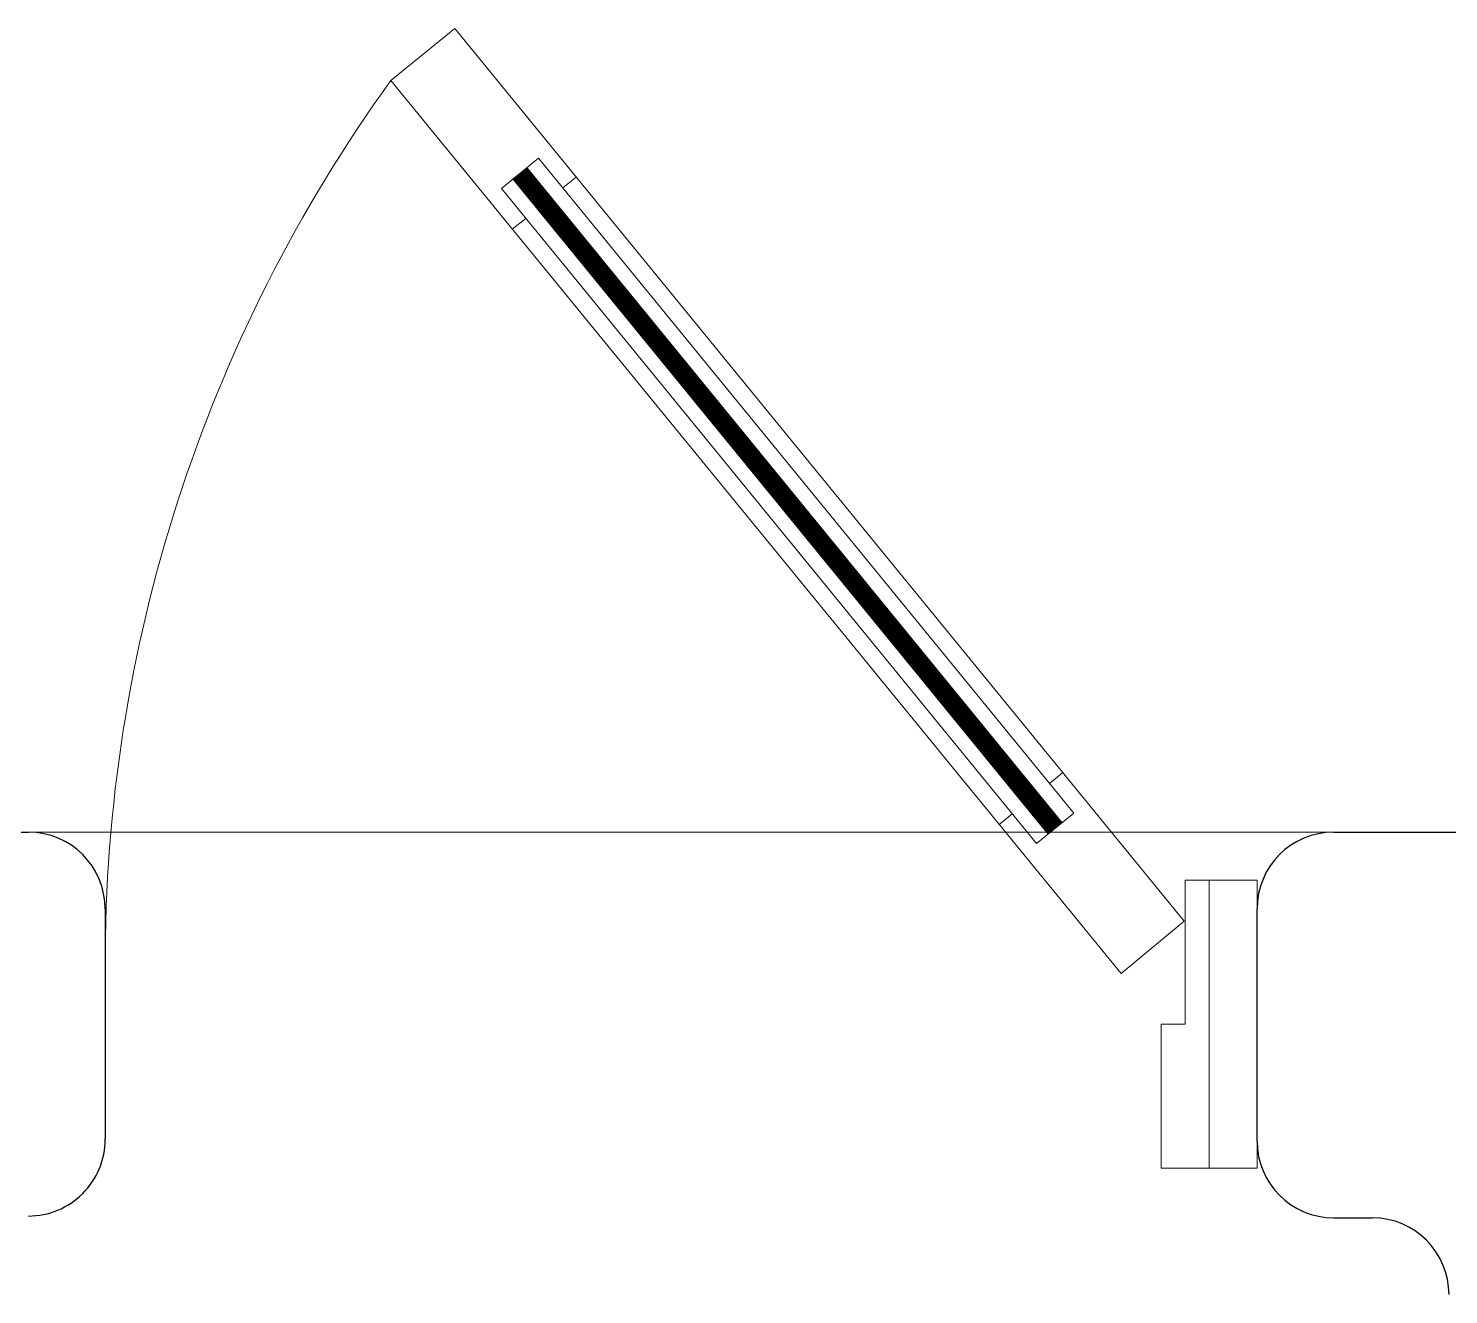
# Model space of a CAD drawing. Header units: metres. Extents: x -44 to 358, y -286 to 66.
# Drawn here: x 34.102 to 34.842, y -71.106 to -70.447 of the extents above; entities that cross this region are included whole.
import ezdxf

# ---------------------------------------------------------------- set-up
doc = ezdxf.new("R2010")
doc.units = ezdxf.units.M
doc.header["$LTSCALE"] = 0.3
for name, color, linetype, lineweight in [('A-DOOR', 7, 'Continuous', 5), ('A-WALL', 7, 'Continuous', 30), ('baños', 141, 'Continuous', 0), ('Columnas', 7, 'Continuous', 18), ('piscina', 7, 'Continuous', 0), ('piso', 251, 'Continuous', 18)]:
    doc.layers.add(name, color=color, linetype=linetype, lineweight=lineweight)

# ---------------------------------------------------------------- blocks, each defined once
blk = doc.blocks.new('PL BASE 1N NASAS 09')
at = {"layer": 'A-DOOR', "extrusion": (0, 0, -1)}
for p, q in [((-106.34265, -34.91416), (-106.33568, -34.90847)), ((-106.36201, -34.92998), (-106.36898, -34.93567)), ((-106.08921, -35.2244), (-106.08225, -35.21871)), ((-106.10857, -35.24021), (-106.11554, -35.2459))]:
    blk.add_line(p, q, dxfattribs=at)
for points in [[(106.01898, -35.29615), (106.39895, -34.83103), (106.43224, -34.85823), (106.05181, -35.32335)], [(106.37466, -34.91449), (106.09592, -35.2557), (106.07656, -35.23988), (106.3553, -34.89868)]]:
    blk.add_lwpolyline(points, close=True, dxfattribs=at)
at = {"layer": 'A-DOOR'}
for points in [[(-106.03105, -35.42472), (-106.03105, -35.34972), (-106.01852, -35.34972), (-106.01852, -35.27472), (-106.00602, -35.27472), (-106.00602, -35.42472)], [(-106.00602, -35.27472), (-105.98105, -35.27472), (-105.98105, -35.42472), (-106.00602, -35.42472)]]:
    blk.add_lwpolyline(points, close=True, dxfattribs=at)
at = {"layer": 'A-DOOR', "extrusion": (0, 0, -1)}
blk.add_arc((105.79626, -35.31803), 0.78479, 359.87638, 35.86589, dxfattribs=at)
at = {"layer": 'A-WALL'}
for p, q in [((-106.94106, -35.24972), (-106.62104, -35.24972)), ((-105.94105, -35.24972), (-104.82104, -35.24972)), ((-106.58104, -35.28972), (-106.58104, -35.40972)), ((-105.98105, -35.41065), (-105.98105, -35.28972)), ((-105.94105, -35.45065), (-105.92105, -35.45065))]:
    blk.add_line(p, q, dxfattribs=at)
for centre, start, end in [((-106.62104, -35.28972), 0, 89.99997), ((-105.94105, -35.28972), 90, 180), ((-106.62104, -35.40972), 269.99997, 0), ((-105.94105, -35.41065), 180, 270), ((-105.92105, -35.49065), 360, 90)]:
    blk.add_arc(centre, 0.04, start, end, dxfattribs=at)
at = {"layer": 'piscina', "extrusion": (0, 0, -1), "const_width": 0.01}
blk.add_lwpolyline([(106.36498, -34.90658), (106.08624, -35.24779)], dxfattribs=at)
at = {"layer": 'piso'}
blk.add_line((-105.94105, -35.24972), (-106.62104, -35.24972), dxfattribs=at)
blk = doc.blocks.new('A$C74a5ad94')
at = {"layer": 'baños'}
blk.add_blockref('PL BASE 1N NASAS 09', (131.49568, 56.1498), dxfattribs=at)

msp = doc.modelspace()

# ---------------------------------------------------------------- block references
at = {"layer": 'Columnas', "ltscale": 0.2}
msp.add_blockref('A$C74a5ad94', (9.2272544, -91.7655679), dxfattribs=at)

doc.saveas('drawing.dxf')
